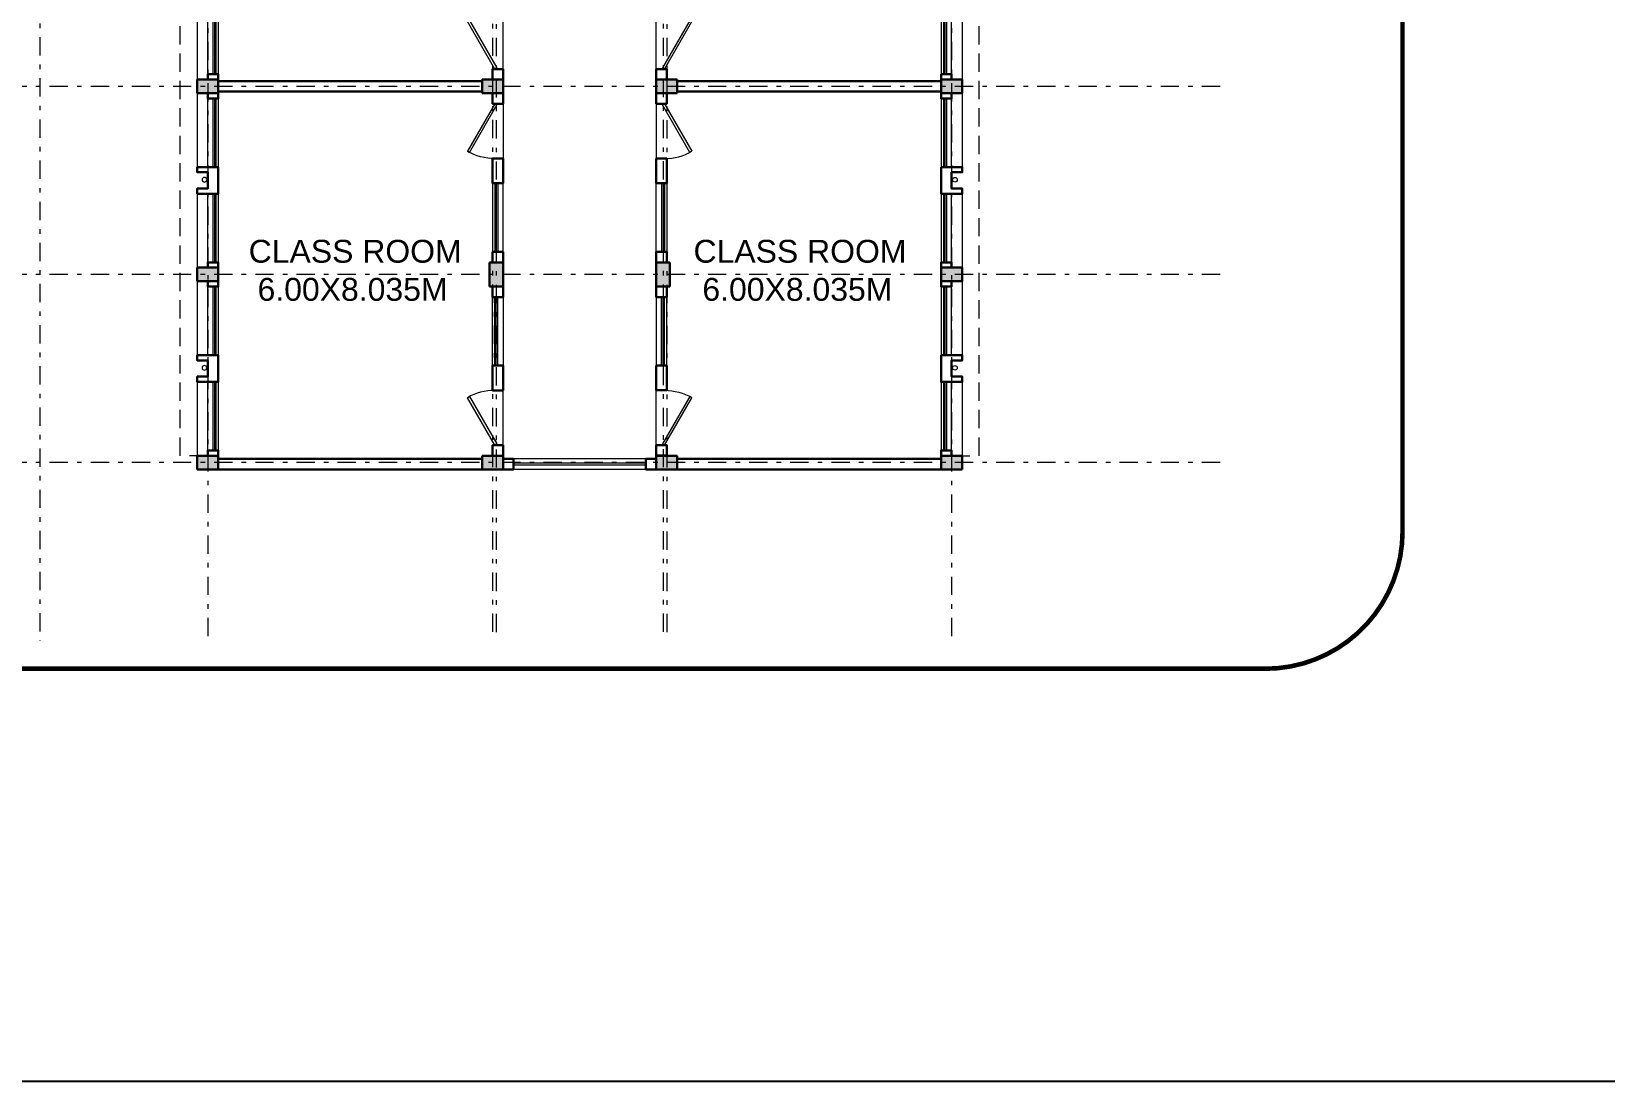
# Model space of a CAD drawing. Header units: millimetres. Extents: x 3614 to 12428, y -844 to 6844.
# Drawn here: x 5777.25 to 5811.67, y -352.73 to -329.76 of the extents above; entities that cross this region are included whole.
import ezdxf

# ---------------------------------------------------------------- set-up
doc = ezdxf.new("R2010")
doc.units = ezdxf.units.MM
doc.header["$LTSCALE"] = 40
doc.header["$MEASUREMENT"] = 0
doc.linetypes.add('DASHDOT', pattern=[1, 0.5, -0.25, 0, -0.25])
doc.linetypes.add('DASHED', pattern=[0.75, 0.5, -0.25])
doc.layers.get('0').update_dxf_attribs({"linetype": 'CONTINUOUS', "lineweight": 20})
for name, color, linetype, lineweight in [('Beam', 254, 'CONTINUOUS', 25), ('CLL LEV.', 15, 'CONTINUOUS', 18), ('Column', 252, 'CONTINUOUS', 30), ('Column Hatch', 253, 'CONTINUOUS', 13), ('Dim', 220, 'CONTINUOUS', 15), ('Door', 54, 'CONTINUOUS', 18), ('Fixture', 44, 'CONTINUOUS', 15), ('GRID', 134, 'DASHDOT', 13), ('Hidden', 30, 'DASHED', 18), ('TEXT', 7, 'CONTINUOUS', 20), ('Ventilator', 6, 'DASHED', 18), ('Wall', 7, 'CONTINUOUS', 30), ('Window', 150, 'CONTINUOUS', 15), ('Window-Wall', 7, 'CONTINUOUS', 18)]:
    doc.layers.add(name, color=color, linetype=linetype, lineweight=lineweight)
doc.styles.add('DIM', font='arial.ttf')

# ---------------------------------------------------------------- blocks, each defined once
blk = doc.blocks.new('COLM 530')
at = {"layer": 'Column Hatch'}
h = blk.add_hatch(color=0, dxfattribs=at)
h.dxf.hatch_style = 1
h.paths.add_polyline_path([(5443.518, -633.795), (5443.218, -633.795), (5443.218, -634.325), (5443.518, -634.325)])
at = {"layer": 'Column'}
for p, q in [((5443.518, -633.795), (5443.218, -633.795)), ((5443.218, -633.795), (5443.218, -634.325)), ((5443.518, -634.325), (5443.518, -633.795)), ((5443.218, -634.325), (5443.518, -634.325))]:
    blk.add_line(p, q, dxfattribs=at)
blk = doc.blocks.new('COLUMN 546')
at = {"layer": 'Column Hatch'}
h = blk.add_hatch(color=0, dxfattribs=at)
h.dxf.hatch_style = 1
h.paths.add_polyline_path([(0, 0), (0.3, 0), (0.3, 0.46), (0, 0.46)])
at = {"layer": 'Column'}
for p, q in [((0.3, 0.46), (0, 0.46)), ((0, 0.46), (0, 0)), ((0.3, 0), (0.3, 0.46)), ((0, 0), (0.3, 0))]:
    blk.add_line(p, q, dxfattribs=at)
blk = doc.blocks.new('VENT 2')
at = {"layer": 'Ventilator', "linetype": 'Continuous', "ltscale": 0.02}
for p, q in [((0, 0.182), (1.5, 0.182)), ((0, 0.152), (1.5, 0.152))]:
    blk.add_line(p, q, dxfattribs=at)
at = {"layer": 'Window-Wall'}
for p, q in [((0, 0.23), (1.5, 0.23)), ((0, 0), (0, 0.23)), ((0, 0.115), (1.5, 0.115)), ((1.5, 0), (0, 0)), ((1.5, 0.23), (1.5, 0))]:
    blk.add_line(p, q, dxfattribs=at)
blk = doc.blocks.new('*U18')
for p, q in [((0, 0), (0, -6)), ((40, 0), (40, -6))]:
    blk.add_line(p, q)
blk.add_lwpolyline([(0, 0), (34.6, 20), (35.5, 18.5), (0.9, -1.5)], close=True)
blk.add_arc((0, 0), 40, 0, 30)
blk = doc.blocks.new('DOOR1')
at = {"layer": 'Door'}
blk.add_line((0, 0), (1.2, 0), dxfattribs=at)
at = {"layer": 'Door', "xscale": 0.0300000000000013, "yscale": 0.0300000000000013, "zscale": 0.0300000000000013}
blk.add_blockref('*U18', (0, 0.18), dxfattribs=at)
blk = doc.blocks.new('class 1')
at = {"layer": 'Wall'}
for points in [[(0.23, -0.035), (0, -0.035), (0, -0.265), (0.23, -0.265), (0.23, -0.035)], [(0.23, -1.465), (0, -1.465), (0, -2.005), (0.23, -2.005), (0.23, -1.465)], [(0.23, -3.505), (0, -3.505), (0, -3.735), (0.23, -3.735), (0.23, -3.505)]]:
    blk.add_lwpolyline(points, dxfattribs=at)
at = {"layer": 'Wall', "rotation": 270}
for name, p in [('DOOR1', (0, -0.265)), ('VENT 2', (0, -2.005))]:
    blk.add_blockref(name, p, dxfattribs=at)
blk = doc.blocks.new('WINDOW 1')
at = {"layer": 'CLL LEV.'}
for p, q in [((-0.115, -0.23), (-0.115, -0.46)), ((1.615, -0.23), (1.615, -0.46)), ((-0.115, -0.46), (1.615, -0.46))]:
    blk.add_line(p, q, dxfattribs=at)
at = {"layer": 'Window'}
for p, q in [((0, -0.051), (1.5, -0.051)), ((0, -0.081), (1.5, -0.081))]:
    blk.add_line(p, q, dxfattribs=at)
at = {"layer": 'Window-Wall'}
for p, q in [((0, 0), (1.5, 0)), ((0, -0.23), (0, 0)), ((1.5, 0), (1.5, -0.23)), ((0, -0.115), (1.5, -0.115)), ((1.5, -0.23), (0, -0.23))]:
    blk.add_line(p, q, dxfattribs=at)
blk = doc.blocks.new('SHAFT2')
at = {"layer": 'Fixture'}
blk.add_circle((0.302, 0.307), 0.05, dxfattribs=at)
at = {"layer": 'Wall'}
blk.add_lwpolyline([(0, 0.585), (0.46, 0.585), (0.46, 0.47), (0.23, 0.47), (0.23, 0.115), (0.46, 0.115), (0.46, 0), (0, 0), (0, 0.585)], dxfattribs=at)
blk = doc.blocks.new('GRID TY6')
at = {"layer": 'GRID', "lineweight": 18, "ltscale": 0.02}
for p, q in [((5486.0878, -290.0307), (5486.0878, -340.9309)), ((5502.3578, -290.0307), (5502.3578, -340.9309)), ((5482.4148, -291.727), (5482.4148, -340.9309)), ((5492.3178, -291.7377), (5492.3178, -340.9309)), ((5492.3978, -291.7443), (5492.3978, -340.9309)), ((5496.0478, -291.7377), (5496.0478, -340.9309)), ((5496.1278, -291.7443), (5496.1278, -340.9309)), ((5508.2295, -328.8056), (5432.7255, -328.8056)), ((5508.2295, -332.9206), (5432.7255, -332.9206)), ((5508.2295, -337.0356), (5432.7255, -337.0356))]:
    blk.add_line(p, q, dxfattribs=at)

msp = doc.modelspace()

# ---------------------------------------------------------------- linework, layer by layer
at = {"layer": 'Beam', "ltscale": 0.05}
msp.add_lwpolyline([(5375.2505, -262.6934), (6008.3008, -262.6934), (6008.3008, -352.7314), (5375.2505, -352.7314)], close=True, dxfattribs=at)
at = {"layer": 'Dim', "color": 1, "linetype": 'DASHDOT', "ltscale": 0.05, "const_width": 0.1}
msp.add_lwpolyline([(5777.139, -289.9779), (5804.2313, -289.9779, -0.4142136), (5807.2313, -292.9779), (5807.2313, -340.7006, -0.4142136), (5804.2313, -343.7006), (5777.139, -343.7006, -0.4142136), (5774.139, -340.7006), (5774.139, -292.9779, -0.4142136)], format="xyb", close=True, dxfattribs=at)
at = {"layer": 'Hidden', "ltscale": 0.02}
for p, q in [((5797.9705, -339.0391), (5797.9705, -310.2341)), ((5780.5005, -339.0391), (5780.5005, -322.6591)), ((5781.1005, -339.0391), (5780.5005, -339.0391)), ((5797.3705, -339.0391), (5797.9705, -339.0391))]:
    msp.add_line(p, q, dxfattribs=at)
at = {"layer": 'Wall'}
for p, q in [((5787.1005, -330.8441), (5781.3305, -330.8441)), ((5787.1005, -331.0741), (5781.3305, -331.0741)), ((5791.3705, -330.8441), (5797.1405, -330.8441)), ((5791.3705, -331.0741), (5797.1405, -331.0741)), ((5787.1005, -339.1091), (5781.3305, -339.1091)), ((5787.1005, -339.3391), (5781.3305, -339.3391)), ((5791.3705, -339.1091), (5797.1405, -339.1091)), ((5791.3705, -339.3391), (5797.1405, -339.3391))]:
    msp.add_line(p, q, dxfattribs=at)
for points in [[(5781.1005, -330.8091), (5781.1005, -330.6941), (5781.3305, -330.6941), (5781.3305, -330.8091), (5781.1005, -330.8091)], [(5797.3705, -330.8091), (5797.3705, -330.6941), (5797.1405, -330.6941), (5797.1405, -330.8091), (5797.3705, -330.8091)], [(5781.1005, -331.1091), (5781.1005, -331.2241), (5781.3305, -331.2241), (5781.3305, -331.1091), (5781.1005, -331.1091)], [(5781.1005, -331.2241), (5781.1005, -331.1091), (5781.3305, -331.1091), (5781.3305, -331.2241), (5781.1005, -331.2241)], [(5797.3705, -331.1091), (5797.3705, -331.2241), (5797.1405, -331.2241), (5797.1405, -331.1091), (5797.3705, -331.1091)], [(5797.3705, -331.2241), (5797.3705, -331.1091), (5797.1405, -331.1091), (5797.1405, -331.2241), (5797.3705, -331.2241)], [(5781.1005, -334.9241), (5781.1005, -334.8091), (5781.3305, -334.8091), (5781.3305, -334.9241), (5781.1005, -334.9241)], [(5797.3705, -334.9241), (5797.3705, -334.8091), (5797.1405, -334.8091), (5797.1405, -334.9241), (5797.3705, -334.9241)], [(5781.1005, -335.2241), (5781.1005, -335.3391), (5781.3305, -335.3391), (5781.3305, -335.2241), (5781.1005, -335.2241)], [(5781.1005, -335.3391), (5781.1005, -335.2241), (5781.3305, -335.2241), (5781.3305, -335.3391), (5781.1005, -335.3391)], [(5797.3705, -335.2241), (5797.3705, -335.3391), (5797.1405, -335.3391), (5797.1405, -335.2241), (5797.3705, -335.2241)], [(5797.3705, -335.3391), (5797.3705, -335.2241), (5797.1405, -335.2241), (5797.1405, -335.3391), (5797.3705, -335.3391)], [(5781.1005, -339.0391), (5781.1005, -338.9241), (5781.3305, -338.9241), (5781.3305, -339.0391), (5781.1005, -339.0391)], [(5797.3705, -339.0391), (5797.3705, -338.9241), (5797.1405, -338.9241), (5797.1405, -339.0391), (5797.3705, -339.0391)], [(5787.5605, -339.3391), (5787.5605, -339.1091), (5787.7905, -339.1091), (5787.7905, -339.3391), (5787.5605, -339.3391)], [(5790.6805, -339.3391), (5790.6805, -339.1091), (5790.9105, -339.1091), (5790.9105, -339.3391), (5790.6805, -339.3391)]]:
    msp.add_lwpolyline(points, dxfattribs=at)
at = {"layer": 'Window', "linetype": 'ByBlock', "ltscale": 0.05}
for p, q in [((5790.6805, -339.1991), (5787.7905, -339.1991)), ((5790.6805, -339.2491), (5787.7905, -339.2491))]:
    msp.add_line(p, q, dxfattribs=at)
at = {"layer": 'Window-Wall', "linetype": 'ByBlock', "ltscale": 0.05}
for p, q in [((5790.6805, -339.1091), (5787.7905, -339.1091)), ((5790.6805, -339.3391), (5787.7905, -339.3391))]:
    msp.add_line(p, q, dxfattribs=at)

# ---------------------------------------------------------------- block references
msp.add_blockref('GRID TY6', (295.0127, -2.1555))
at = {"linetype": 'ByBlock', "rotation": 180}
for p in [(5787.5605, -330.8441), (5787.5605, -339.0741)]:
    msp.add_blockref('class 1', p, dxfattribs=at)
at = {"linetype": 'ByBlock', "xscale": -1, "rotation": 180}
for p in [(5790.9105, -330.8441), (5790.9105, -339.0733)]:
    msp.add_blockref('class 1', p, dxfattribs=at)
at = {"color": 7, "extrusion": (0, 0, -1), "xscale": -1, "zscale": -1, "rotation": 270}
for p in [(-5781.3305, -331.1091), (-5787.5605, -331.1091), (-5781.3305, -335.2241), (-5781.3305, -339.3391), (-5787.5605, -339.3391)]:
    msp.add_blockref('COLUMN 546', p, dxfattribs=at)
at = {"color": 7, "extrusion": (0, 0, -1), "zscale": -1, "rotation": 90.00000000000004}
for p in [(-5790.9105, -331.1091), (-5797.1405, -331.1091), (-5797.1405, -335.2241), (-5790.9105, -339.3391), (-5797.1405, -339.3391)]:
    msp.add_blockref('COLUMN 546', p, dxfattribs=at)
at = {"linetype": 'ByBlock', "xscale": -1}
for name, p in [('class 1', (5787.5605, -331.0741)), ('SHAFT2', (5781.3305, -333.3091)), ('SHAFT2', (5781.3305, -337.4241))]:
    msp.add_blockref(name, p, dxfattribs=at)
at = {"linetype": 'ByBlock'}
msp.add_blockref('class 1', (5790.9105, -331.0741), dxfattribs=at)
at = {"linetype": 'ByBlock', "extrusion": (0, 0, -1), "xscale": -1, "zscale": -1}
for p in [(-5797.1405, -333.3091), (-5797.1405, -337.4241)]:
    msp.add_blockref('SHAFT2', p, dxfattribs=at)
at = {"xscale": -1}
for p in [(11230.7784, 298.9858), (11234.4284, 298.9858)]:
    msp.add_blockref('COLM 530', p, dxfattribs=at)
at = {"layer": 'CLL LEV.', "extrusion": (0, 0, -1), "xscale": -1, "zscale": -1, "rotation": 90}
for p in [(-5781.3305, -329.1941), (-5781.3305, -331.2241), (-5781.3305, -333.3091), (-5781.3305, -335.3391), (-5781.3305, -337.4241)]:
    msp.add_blockref('WINDOW 1', p, dxfattribs=at)
at = {"layer": 'CLL LEV.', "xscale": -1, "rotation": 90}
for p in [(5797.1405, -329.1941), (5797.1405, -331.2241), (5797.1405, -333.3091), (5797.1405, -335.3391), (5797.1405, -337.4241)]:
    msp.add_blockref('WINDOW 1', p, dxfattribs=at)

# ---------------------------------------------------------------- texts
at = {"layer": 'TEXT', "char_height": 0.5, "attachment_point": 1, "style": 'DIM'}
for insert in [(5781.9968, -334.3165), (5791.7251, -334.3165)]:
    msp.add_mtext_dynamic_manual_height_columns('{\\fArial|b0|i0|c0|p34;CLASS ROOM\\P 6.00X8.035M}', width=19.989683, gutter_width=5, heights=[0], dxfattribs=dict(at, insert=insert))

doc.saveas('drawing.dxf')
